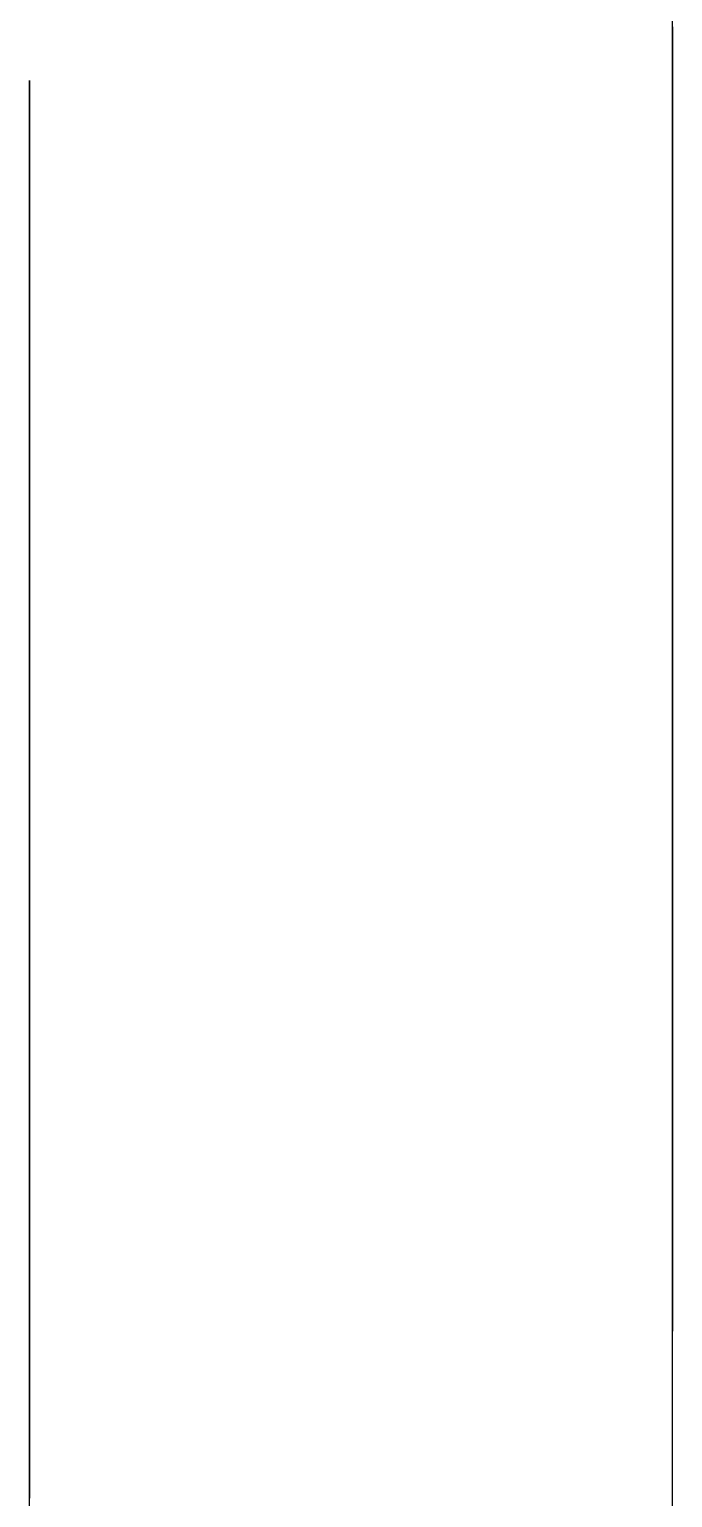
# Model space of a CAD drawing. Extents: x -400 to 0, y -315 to 2087.
# Drawn here: x -400.1 to -300.1, y 1517.8 to 1745.8 of the extents above; entities that cross this region are included whole.
import ezdxf

# ---------------------------------------------------------------- set-up
doc = ezdxf.new("R2010")
doc.units = 0

msp = doc.modelspace()

# ---------------------------------------------------------------- linework, layer by layer
at = {"layer": 'LAY0', "color": 2}
for points in [[(-300.1, 1514.51), (-300.1, 1520.04), (-300.1, 1525.57), (-300.1, 1531.1), (-300.1, 1536.63), (-300.1, 1542.16), (-300.1, 1547.69), (-300.1, 1553.23), (-300.1, 1558.76), (-300.1, 1566.13), (-300.1, 1573.51), (-300.1, 1580.88), (-300.1, 1586.41), (-300.1, 1591.94), (-300.1, 1597.48), (-300.1, 1603.01), (-300.1, 1608.54), (-300.1, 1614.07), (-300.1, 1619.6), (-300.1, 1625.13), (-300.1, 1632.51), (-300.1, 1639.88), (-300.1, 1647.26), (-300.1, 1652.79), (-300.1, 1658.32), (-300.1, 1663.85), (-300.1, 1669.38), (-300.1, 1674.3), (-300.1, 1679.2), (-300.1, 1684.08), (-300.1, 1688.94), (-300.1, 1695.39), (-300.1, 1701.82), (-300.1, 1708.23), (-300.1, 1713.03), (-300.1, 1717.82), (-300.1, 1722.61), (-300.1, 1727.4), (-300.1, 1731.53), (-300.1, 1735.63), (-300.1, 1739.72), (-300.1, 1743.8), (-300.1, 1749.28)], [(-300.1, 1746.16), (-300.1, 1745.49), (-300.1, 1744.99), (-300.1, 1744.48), (-300.1, 1743.96), (-300.1, 1743.43), (-300.1, 1742.85), (-300.1, 1742.27), (-300.1, 1741.68), (-300.1, 1741.1), (-300.1, 1740.33), (-300.1, 1739.55), (-300.1, 1738.78), (-300.1, 1738.19), (-300.1, 1737.61), (-300.1, 1737.03), (-300.1, 1736.45), (-300.1, 1735.84), (-300.1, 1735.25), (-300.1, 1734.66), (-300.1, 1734.09), (-300.1, 1733.32), (-300.1, 1732.55), (-300.1, 1731.79), (-300.1, 1731.2), (-300.1, 1730.61), (-300.1, 1730.01), (-300.1, 1729.4), (-300.1, 1728.77), (-300.1, 1728.17), (-300.1, 1727.57), (-300.1, 1726.99), (-300.1, 1726.22), (-300.1, 1725.45), (-300.1, 1724.67), (-300.1, 1724.09), (-300.1, 1723.49), (-300.1, 1722.87), (-300.1, 1722.23), (-300.1, 1721.8), (-300.1, 1721.28), (-300.1, 1720.69), (-300.1, 1720.04), (-300.1, 1719.1), (-300.1, 1718.13), (-300.1, 1717.2), (-300.1, 1716.54), (-300.1, 1715.96), (-300.1, 1715.44), (-300.1, 1715.01), (-300.1, 1714.4), (-300.1, 1713.79), (-300.1, 1713.19), (-300.1, 1712.58), (-300.1, 1711.78), (-300.1, 1710.97), (-300.1, 1710.15), (-300.1, 1709.54), (-300.1, 1708.92), (-300.1, 1708.3), (-300.1, 1707.67), (-300.1, 1707.02), (-300.1, 1706.39), (-300.1, 1705.76), (-300.1, 1705.13), (-300.1, 1704.29), (-300.1, 1703.46), (-300.1, 1702.61), (-300.1, 1701.98), (-300.1, 1701.33), (-300.1, 1700.68), (-300.1, 1700.01), (-300.1, 1699.33), (-300.1, 1698.66), (-300.1, 1698.01), (-300.1, 1697.36), (-300.1, 1696.5), (-300.1, 1695.64), (-300.1, 1694.78), (-300.1, 1694.13), (-300.1, 1693.46), (-300.1, 1692.79), (-300.1, 1692.09), (-300.1, 1691.39), (-300.1, 1690.71), (-300.1, 1690.05), (-300.1, 1689.39), (-300.1, 1688.53), (-300.1, 1687.68), (-300.1, 1686.82), (-300.1, 1686.17), (-300.1, 1685.5), (-300.1, 1684.83), (-300.1, 1684.13), (-300.1, 1683.84), (-300.1, 1683.54), (-300.1, 1683.24), (-300.1, 1682.95), (-300.1, 1682.55), (-300.1, 1682.15), (-300.1, 1681.75), (-300.1, 1681.44), (-300.1, 1681.14), (-300.1, 1680.83), (-300.1, 1680.52), (-300.1, 1680.21), (-300.1, 1679.9), (-300.1, 1679.59), (-300.1, 1679.28), (-300.1, 1678.87), (-300.1, 1678.45), (-300.1, 1678.03), (-300.1, 1677.71), (-300.1, 1677.39), (-300.1, 1677.07), (-300.1, 1676.75), (-300.1, 1676.43), (-300.1, 1676.11), (-300.1, 1675.78), (-300.1, 1675.46), (-300.1, 1675.03), (-300.1, 1674.59), (-300.1, 1674.15), (-300.1, 1673.83), (-300.1, 1673.5), (-300.1, 1673.16), (-300.1, 1672.83), (-300.1, 1672.5), (-300.1, 1672.16), (-300.1, 1671.83), (-300.1, 1671.49), (-300.1, 1671.04), (-300.1, 1670.59), (-300.1, 1670.14), (-300.1, 1669.8), (-300.1, 1669.46), (-300.1, 1669.11), (-300.1, 1668.77), (-300.1, 1668.43), (-300.1, 1668.08), (-300.1, 1667.74), (-300.1, 1667.39), (-300.1, 1666.93), (-300.1, 1666.46), (-300.1, 1665.99), (-300.1, 1665.64), (-300.1, 1665.29), (-300.1, 1664.94), (-300.1, 1664.59), (-300.1, 1664.24), (-300.1, 1663.88), (-300.1, 1663.53), (-300.1, 1663.17), (-300.1, 1662.69), (-300.1, 1662.21), (-300.1, 1661.73), (-300.1, 1661.37), (-300.1, 1661.01), (-300.1, 1660.65), (-300.1, 1660.29), (-300.1, 1659.93), (-300.1, 1659.57), (-300.1, 1659.2), (-300.1, 1658.83), (-300.1, 1658.34), (-300.1, 1657.84), (-300.1, 1657.34), (-300.1, 1656.97), (-300.1, 1656.6), (-300.1, 1656.23), (-300.1, 1655.86), (-300.1, 1655.49), (-300.1, 1655.11), (-300.1, 1654.73), (-300.1, 1654.35), (-300.1, 1653.83), (-300.1, 1653.31), (-300.1, 1652.79), (-300.1, 1652.4), (-300.1, 1652.01), (-300.1, 1651.62), (-300.1, 1651.24), (-300.1, 1650.84), (-300.1, 1650.44), (-300.1, 1650.04), (-300.1, 1649.65), (-300.1, 1649.13), (-300.1, 1648.6), (-300.1, 1648.08), (-300.1, 1647.69), (-300.1, 1647.3), (-300.1, 1646.91), (-300.1, 1646.51), (-300.1, 1646.19), (-300.1, 1645.86), (-300.1, 1645.52), (-300.1, 1645.19), (-300.1, 1644.74), (-300.1, 1644.28), (-300.1, 1643.83), (-300.1, 1643.48), (-300.1, 1643.14), (-300.1, 1642.8), (-300.1, 1642.46), (-300.1, 1642.24), (-300.1, 1642.03), (-300.1, 1641.81), (-300.1, 1641.59), (-300.1, 1641.3), (-300.1, 1641.01), (-300.1, 1640.71), (-300.1, 1640.49), (-300.1, 1640.27), (-300.1, 1640.05), (-300.1, 1639.83), (-300.1, 1639.3), (-300.1, 1638.77), (-300.1, 1638.24), (-300.1, 1637.71), (-300.1, 1637.02), (-300.1, 1636.32), (-300.1, 1635.63), (-300.1, 1635.11), (-300.1, 1634.6), (-300.1, 1634.09), (-300.1, 1633.59), (-300.1, 1633.17), (-300.1, 1632.74), (-300.1, 1632.32), (-300.1, 1631.91), (-300.1, 1631.35), (-300.1, 1630.8), (-300.1, 1630.24), (-300.1, 1629.83), (-300.1, 1629.42), (-300.1, 1629.01), (-300.1, 1628.6), (-300.1, 1628.26), (-300.1, 1627.92), (-300.1, 1627.58), (-300.1, 1627.24), (-300.1, 1626.78), (-300.1, 1626.33), (-300.1, 1625.88), (-300.1, 1625.54), (-300.1, 1625.2), (-300.1, 1624.86), (-300.1, 1624.53), (-300.1, 1624.47), (-300.1, 1624.41), (-300.1, 1624.35), (-300.1, 1624.29), (-300.1, 1624.21), (-300.1, 1624.13), (-300.1, 1624.06), (-300.1, 1624), (-300.1, 1623.94), (-300.1, 1623.88), (-300.1, 1623.82), (-300.1, 1623.22), (-300.1, 1622.62), (-300.1, 1622.02), (-300.1, 1621.42), (-300.1, 1620.62), (-300.1, 1619.82), (-300.1, 1619.02), (-300.1, 1618.41), (-300.1, 1617.81), (-300.1, 1617.21), (-300.1, 1616.61), (-300.1, 1616.28), (-300.1, 1615.96), (-300.1, 1615.64), (-300.1, 1615.32), (-300.1, 1614.88), (-300.1, 1614.45), (-300.1, 1614.02), (-300.1, 1613.7), (-300.1, 1613.37), (-300.1, 1613.05), (-300.1, 1612.73), (-300.1, 1612.41), (-300.1, 1612.09), (-300.1, 1611.77), (-300.1, 1611.45), (-300.1, 1611.02), (-300.1, 1610.59), (-300.1, 1610.17), (-300.1, 1609.85), (-300.1, 1609.53), (-300.1, 1609.21), (-300.1, 1608.88), (-300.1, 1608.57), (-300.1, 1608.25), (-300.1, 1607.94), (-300.1, 1607.62), (-300.1, 1607.2), (-300.1, 1606.77), (-300.1, 1606.35), (-300.1, 1606.03), (-300.1, 1605.72), (-300.1, 1605.4), (-300.1, 1605.08), (-300.1, 1604.77), (-300.1, 1604.45), (-300.1, 1604.14), (-300.1, 1603.83), (-300.1, 1603.41), (-300.1, 1602.99), (-300.1, 1602.57), (-300.1, 1602.25), (-300.1, 1601.94), (-300.1, 1601.63), (-300.1, 1601.31), (-300.1, 1601), (-300.1, 1600.69), (-300.1, 1600.38), (-300.1, 1600.07), (-300.1, 1599.65), (-300.1, 1599.24), (-300.1, 1598.82), (-300.1, 1598.51), (-300.1, 1598.2), (-300.1, 1597.89), (-300.1, 1597.58), (-300.1, 1597.27), (-300.1, 1596.96), (-300.1, 1596.65), (-300.1, 1596.34), (-300.1, 1595.93), (-300.1, 1595.52), (-300.1, 1595.1), (-300.1, 1594.79), (-300.1, 1594.49), (-300.1, 1594.18), (-300.1, 1593.87), (-300.1, 1593.56), (-300.1, 1593.25), (-300.1, 1592.95), (-300.1, 1592.64), (-300.1, 1592.23), (-300.1, 1591.82), (-300.1, 1591.41), (-300.1, 1591.11), (-300.1, 1590.8), (-300.1, 1590.49), (-300.1, 1590.18), (-300.1, 1589.88), (-300.1, 1589.57), (-300.1, 1589.27), (-300.1, 1588.96), (-300.1, 1588.56), (-300.1, 1588.15), (-300.1, 1587.74), (-300.1, 1587.44), (-300.1, 1587.13), (-300.1, 1586.83), (-300.1, 1586.52), (-300.1, 1586.22), (-300.1, 1585.91), (-300.1, 1585.61), (-300.1, 1585.3), (-300.1, 1584.9), (-300.1, 1584.49), (-300.1, 1584.09), (-300.1, 1583.78), (-300.1, 1583.48), (-300.1, 1583.17), (-300.1, 1582.87)], [(-400.1, 1677.81), (-400.1, 1677.91), (-400.1, 1678), (-400.1, 1678.1), (-400.1, 1678.21), (-400.1, 1678.35), (-400.1, 1678.51), (-400.1, 1678.69), (-400.1, 1678.83), (-400.1, 1678.99), (-400.1, 1679.17), (-400.1, 1679.38), (-400.1, 1679.52), (-400.1, 1679.67), (-400.1, 1679.83), (-400.1, 1679.98), (-400.1, 1680.19), (-400.1, 1680.41), (-400.1, 1680.62), (-400.1, 1680.79), (-400.1, 1680.95), (-400.1, 1681.11), (-400.1, 1681.28), (-400.1, 1681.44), (-400.1, 1681.61), (-400.1, 1681.78), (-400.1, 1681.95), (-400.1, 1682.17), (-400.1, 1682.4), (-400.1, 1682.63), (-400.1, 1682.8), (-400.1, 1682.96), (-400.1, 1683.13), (-400.1, 1683.3), (-400.1, 1683.46), (-400.1, 1683.63), (-400.1, 1683.79), (-400.1, 1683.96), (-400.1, 1684.18), (-400.1, 1684.39), (-400.1, 1684.61), (-400.1, 1684.77), (-400.1, 1684.92), (-400.1, 1685.07), (-400.1, 1685.22), (-400.1, 1686.28), (-400.1, 1687.33), (-400.1, 1688.38), (-400.1, 1689.43), (-400.1, 1690.81), (-400.1, 1692.2), (-400.1, 1693.57), (-400.1, 1694.59), (-400.1, 1695.6), (-400.1, 1696.61), (-400.1, 1697.61), (-400.1, 1698.71), (-400.1, 1699.77), (-400.1, 1700.8), (-400.1, 1701.79), (-400.1, 1703.07), (-400.1, 1704.3), (-400.1, 1705.49), (-400.1, 1706.35), (-400.1, 1707.2), (-400.1, 1708.02), (-400.1, 1708.82), (-400.1, 1710.83), (-400.1, 1712.71), (-400.1, 1714.48), (-400.1, 1716.14), (-400.1, 1718.21), (-400.1, 1720.14), (-400.1, 1721.93), (-400.1, 1723.19), (-400.1, 1724.39), (-400.1, 1725.53), (-400.1, 1726.61), (-400.1, 1727.79), (-400.1, 1728.9), (-400.1, 1729.95), (-400.1, 1730.93), (-400.1, 1732.14), (-400.1, 1733.24), (-400.1, 1734.23), (-400.1, 1734.9), (-400.1, 1735.5), (-400.1, 1736.05), (-400.1, 1736.53), (-400.1, 1736.75), (-400.1, 1736.94), (-400.1, 1737.12), (-400.1, 1737.27), (-400.1, 1737.45), (-400.1, 1737.6), (-400.1, 1737.71), (-400.1, 1737.77), (-400.1, 1737.81), (-400.1, 1737.84), (-400.1, 1737.84), (-400.1, 1737.83), (-400.1, 1737.8), (-400.1, 1737.75), (-400.1, 1737.69), (-400.1, 1737.58), (-400.1, 1737.45), (-400.1, 1737.28), (-400.1, 1737.14), (-400.1, 1736.98), (-400.1, 1736.8), (-400.1, 1736.61), (-400.1, 1736.2), (-400.1, 1735.76), (-400.1, 1735.28), (-400.1, 1734.75), (-400.1, 1733.96), (-400.1, 1733.03), (-400.1, 1731.9), (-400.1, 1730.89), (-400.1, 1729.69), (-400.1, 1728.24), (-400.1, 1726.44), (-400.1, 1725.95), (-400.1, 1725.44), (-400.1, 1724.9), (-400.1, 1724.34), (-400.1, 1723.54), (-400.1, 1722.69), (-400.1, 1721.77), (-400.1, 1721.03), (-400.1, 1720.25), (-400.1, 1719.42), (-400.1, 1718.54), (-400.1, 1717.83), (-400.1, 1717.08), (-400.1, 1716.31), (-400.1, 1715.51), (-400.1, 1714.42), (-400.1, 1713.32), (-400.1, 1712.23), (-400.1, 1711.41), (-400.1, 1710.61), (-400.1, 1709.83), (-400.1, 1709.08), (-400.1, 1708.7), (-400.1, 1708.32), (-400.1, 1707.92), (-400.1, 1707.52), (-400.1, 1706.96), (-400.1, 1706.39), (-400.1, 1705.8), (-400.1, 1705.34), (-400.1, 1704.87), (-400.1, 1704.39), (-400.1, 1703.9), (-400.1, 1703.44), (-400.1, 1702.97), (-400.1, 1702.5), (-400.1, 1702.03), (-400.1, 1701.39), (-400.1, 1700.74), (-400.1, 1700.1), (-400.1, 1699.61), (-400.1, 1699.12), (-400.1, 1698.62), (-400.1, 1698.13), (-400.1, 1697.65), (-400.1, 1697.15), (-400.1, 1696.65), (-400.1, 1696.15), (-400.1, 1695.46), (-400.1, 1694.78), (-400.1, 1694.09), (-400.1, 1693.57), (-400.1, 1693.06), (-400.1, 1692.56), (-400.1, 1692.06), (-400.1, 1691.58), (-400.1, 1691.08), (-400.1, 1690.57), (-400.1, 1690.04), (-400.1, 1689.32), (-400.1, 1688.6), (-400.1, 1687.87), (-400.1, 1687.34), (-400.1, 1686.82), (-400.1, 1686.31), (-400.1, 1685.82), (-400.1, 1685.32), (-400.1, 1684.82), (-400.1, 1684.31), (-400.1, 1683.79), (-400.1, 1683.1), (-400.1, 1682.4), (-400.1, 1681.69), (-400.1, 1681.16), (-400.1, 1680.62), (-400.1, 1680.09), (-400.1, 1679.55), (-400.1, 1679.02), (-400.1, 1678.48), (-400.1, 1677.93), (-400.1, 1677.38), (-400.1, 1676.63), (-400.1, 1675.88), (-400.1, 1675.13), (-400.1, 1674.56), (-400.1, 1674), (-400.1, 1673.44), (-400.1, 1672.89), (-400.1, 1672.28), (-400.1, 1671.66), (-400.1, 1671.03), (-400.1, 1670.39), (-400.1, 1669.51), (-400.1, 1668.64), (-400.1, 1667.76), (-400.1, 1667.1), (-400.1, 1666.45), (-400.1, 1665.81), (-400.1, 1665.17), (-400.1, 1664.52), (-400.1, 1663.85), (-400.1, 1663.18), (-400.1, 1662.51), (-400.1, 1661.6), (-400.1, 1660.68), (-400.1, 1659.75), (-400.1, 1659.05), (-400.1, 1658.35), (-400.1, 1657.64), (-400.1, 1656.93), (-400.1, 1656.41), (-400.1, 1655.88), (-400.1, 1655.34), (-400.1, 1654.79), (-400.1, 1654.05), (-400.1, 1653.3), (-400.1, 1652.56), (-400.1, 1652), (-400.1, 1651.45), (-400.1, 1650.91), (-400.1, 1650.38), (-400.1, 1649.83), (-400.1, 1649.28), (-400.1, 1648.72), (-400.1, 1648.16), (-400.1, 1647.4), (-400.1, 1646.64), (-400.1, 1645.88), (-400.1, 1645.3), (-400.1, 1644.73), (-400.1, 1644.16), (-400.1, 1643.59), (-400.1, 1642.96), (-400.1, 1642.34), (-400.1, 1641.72), (-400.1, 1641.11), (-400.1, 1640.31), (-400.1, 1639.51), (-400.1, 1638.71), (-400.1, 1638.12), (-400.1, 1637.53), (-400.1, 1636.95), (-400.1, 1636.36), (-400.1, 1635.7), (-400.1, 1635.05), (-400.1, 1634.4), (-400.1, 1633.74), (-400.1, 1632.87), (-400.1, 1632), (-400.1, 1631.13), (-400.1, 1630.47), (-400.1, 1629.8), (-400.1, 1629.13), (-400.1, 1628.46), (-400.1, 1627.67), (-400.1, 1626.91), (-400.1, 1626.16), (-400.1, 1625.42), (-400.1, 1624.46), (-400.1, 1623.53), (-400.1, 1622.6), (-400.1, 1621.92), (-400.1, 1621.24), (-400.1, 1620.57), (-400.1, 1619.9), (-400.1, 1619.09), (-400.1, 1618.29), (-400.1, 1617.5), (-400.1, 1616.71), (-400.1, 1615.67), (-400.1, 1614.64), (-400.1, 1613.61), (-400.1, 1612.83), (-400.1, 1612.06), (-400.1, 1611.28), (-400.1, 1610.51), (-400.1, 1609.62), (-400.1, 1608.74), (-400.1, 1607.86), (-400.1, 1606.98), (-400.1, 1605.8), (-400.1, 1604.62), (-400.1, 1603.43), (-400.1, 1602.53), (-400.1, 1601.62), (-400.1, 1600.71), (-400.1, 1599.79), (-400.1, 1598.77), (-400.1, 1597.75), (-400.1, 1596.72), (-400.1, 1595.69), (-400.1, 1594.3), (-400.1, 1592.91), (-400.1, 1591.51), (-400.1, 1590.45), (-400.1, 1589.39), (-400.1, 1588.32), (-400.1, 1587.25), (-400.1, 1587.09), (-400.1, 1586.93), (-400.1, 1586.77), (-400.1, 1586.61), (-400.1, 1586.4), (-400.1, 1586.18), (-400.1, 1585.97), (-400.1, 1585.8), (-400.1, 1585.64), (-400.1, 1585.48), (-400.1, 1585.31), (-400.1, 1585.15), (-400.1, 1584.98), (-400.1, 1584.82), (-400.1, 1584.65), (-400.1, 1584.43), (-400.1, 1584.2), (-400.1, 1583.98), (-400.1, 1583.81), (-400.1, 1583.64), (-400.1, 1583.47), (-400.1, 1583.3), (-400.1, 1583.12), (-400.1, 1582.95), (-400.1, 1582.77), (-400.1, 1582.6), (-400.1, 1582.37), (-400.1, 1582.13), (-400.1, 1581.9), (-400.1, 1581.72), (-400.1, 1581.55), (-400.1, 1581.37), (-400.1, 1581.2), (-400.1, 1581.02), (-400.1, 1580.83), (-400.1, 1580.65), (-400.1, 1580.47), (-400.1, 1580.23), (-400.1, 1579.98), (-400.1, 1579.74), (-400.1, 1579.55), (-400.1, 1579.37), (-400.1, 1579.19), (-400.1, 1579.01), (-400.1, 1578.81), (-400.1, 1578.62), (-400.1, 1578.43), (-400.1, 1578.24), (-400.1, 1577.99), (-400.1, 1577.73), (-400.1, 1577.47), (-400.1, 1577.28), (-400.1, 1577.09), (-400.1, 1576.9), (-400.1, 1576.71), (-400.1, 1576.5), (-400.1, 1576.3), (-400.1, 1576.1), (-400.1, 1575.9), (-400.1, 1575.63), (-400.1, 1575.36), (-400.1, 1575.09), (-400.1, 1574.89), (-400.1, 1574.69), (-400.1, 1574.49), (-400.1, 1574.28), (-400.1, 1574.07), (-400.1, 1573.86), (-400.1, 1573.65), (-400.1, 1573.43), (-400.1, 1573.15), (-400.1, 1572.86), (-400.1, 1572.58), (-400.1, 1572.37), (-400.1, 1572.15), (-400.1, 1571.94), (-400.1, 1571.72), (-400.1, 1571.5), (-400.1, 1571.27), (-400.1, 1571.04), (-400.1, 1570.82), (-400.1, 1570.52), (-400.1, 1570.21), (-400.1, 1569.91), (-400.1, 1569.68), (-400.1, 1569.45), (-400.1, 1569.23), (-400.1, 1569), (-400.1, 1568.76), (-400.1, 1568.51), (-400.1, 1568.27), (-400.1, 1568.03), (-400.1, 1567.71), (-400.1, 1567.38), (-400.1, 1567.06), (-400.1, 1566.81), (-400.1, 1566.57), (-400.1, 1566.33), (-400.1, 1566.08), (-400.1, 1565.36), (-400.1, 1564.63), (-400.1, 1563.9), (-400.1, 1563.18), (-400.1, 1562.2), (-400.1, 1561.23), (-400.1, 1560.25), (-400.1, 1559.52), (-400.1, 1558.78), (-400.1, 1558.04), (-400.1, 1557.3), (-400.1, 1557.49), (-400.1, 1557.67), (-400.1, 1557.85), (-400.1, 1558.03), (-400.1, 1558.27), (-400.1, 1558.51), (-400.1, 1558.75), (-400.1, 1558.93), (-400.1, 1559.12), (-400.1, 1559.3), (-400.1, 1559.48), (-400.1, 1559.16), (-400.1, 1558.84), (-400.1, 1558.52), (-400.1, 1558.2), (-400.1, 1557.77), (-400.1, 1557.35), (-400.1, 1556.92), (-400.1, 1556.6), (-400.1, 1556.28), (-400.1, 1555.96), (-400.1, 1555.64), (-400.1, 1554.95), (-400.1, 1554.26), (-400.1, 1553.57), (-400.1, 1552.87), (-400.1, 1551.95), (-400.1, 1551.03), (-400.1, 1550.1), (-400.1, 1549.4), (-400.1, 1548.71), (-400.1, 1548.01), (-400.1, 1547.31), (-400.1, 1546.21), (-400.1, 1545.11), (-400.1, 1544), (-400.1, 1542.9), (-400.1, 1541.42), (-400.1, 1539.94), (-400.1, 1538.46), (-400.1, 1537.35), (-400.1, 1536.23), (-400.1, 1535.12), (-400.1, 1534), (-400.1, 1533.72), (-400.1, 1533.44), (-400.1, 1533.17), (-400.1, 1532.89), (-400.1, 1532.52), (-400.1, 1532.15), (-400.1, 1531.78), (-400.1, 1531.5), (-400.1, 1531.22), (-400.1, 1530.94), (-400.1, 1530.66), (-400.1, 1529.97), (-400.1, 1529.27), (-400.1, 1528.58), (-400.1, 1527.88), (-400.1, 1526.95), (-400.1, 1526.02), (-400.1, 1525.09), (-400.1, 1524.39), (-400.1, 1523.69), (-400.1, 1522.98), (-400.1, 1522.28)], [(-400.1, 1514.42), (-400.1, 1519.66), (-400.1, 1525.02), (-400.1, 1529.22), (-400.1, 1533.18), (-400.1, 1537.01), (-400.1, 1540.78), (-400.1, 1545.88), (-400.1, 1551.24), (-400.1, 1557.04), (-400.1, 1561.84), (-400.1, 1567.16), (-400.1, 1573.16), (-400.1, 1580.06), (-400.1, 1584.51), (-400.1, 1588.88), (-400.1, 1593.2), (-400.1, 1597.46), (-400.1, 1603.09), (-400.1, 1608.66), (-400.1, 1614.21), (-400.1, 1618.37), (-400.1, 1622.53), (-400.1, 1626.71), (-400.1, 1630.92), (-400.1, 1635.06), (-400.1, 1639.11), (-400.1, 1643.1), (-400.1, 1647.02), (-400.1, 1652.18), (-400.1, 1657.3), (-400.1, 1662.38), (-400.1, 1666.2), (-400.1, 1670.04), (-400.1, 1673.91), (-400.1, 1677.81)], [(-300.1, 1517.38), (-300.1, 1518.52), (-300.1, 1519.65), (-300.1, 1520.76), (-300.1, 1521.6), (-300.1, 1522.42), (-300.1, 1523.24), (-300.1, 1524.05), (-300.1, 1524.95), (-300.1, 1525.84), (-300.1, 1526.73), (-300.1, 1527.61), (-300.1, 1528.77), (-300.1, 1529.92), (-300.1, 1531.06), (-300.1, 1531.9), (-300.1, 1532.74), (-300.1, 1533.56), (-300.1, 1534.38), (-300.1, 1535.19), (-300.1, 1536), (-300.1, 1536.79), (-300.1, 1537.58), (-300.1, 1538.63), (-300.1, 1539.66), (-300.1, 1540.67), (-300.1, 1541.43), (-300.1, 1542.17), (-300.1, 1542.91), (-300.1, 1543.64), (-300.1, 1544.36), (-300.1, 1545.08), (-300.1, 1545.78), (-300.1, 1546.49), (-300.1, 1547.41), (-300.1, 1548.32), (-300.1, 1549.22), (-300.1, 1549.89), (-300.1, 1550.55), (-300.1, 1551.2), (-300.1, 1551.84), (-300.1, 1552.47), (-300.1, 1553.1), (-300.1, 1553.72), (-300.1, 1554.34), (-300.1, 1555.15), (-300.1, 1555.95), (-300.1, 1556.73), (-300.1, 1557.31), (-300.1, 1557.88), (-300.1, 1558.45), (-300.1, 1559), (-300.1, 1559.43), (-300.1, 1559.86), (-300.1, 1560.28), (-300.1, 1560.71), (-300.1, 1561.26), (-300.1, 1561.81), (-300.1, 1562.35), (-300.1, 1562.75), (-300.1, 1563.14), (-300.1, 1563.53), (-300.1, 1563.92), (-300.1, 1564.3), (-300.1, 1564.68), (-300.1, 1565.05), (-300.1, 1565.42), (-300.1, 1565.91), (-300.1, 1566.39), (-300.1, 1566.86), (-300.1, 1567.21), (-300.1, 1567.56), (-300.1, 1567.9), (-300.1, 1568.24), (-300.1, 1568.57), (-300.1, 1568.9), (-300.1, 1569.22), (-300.1, 1569.55), (-300.1, 1569.97), (-300.1, 1570.39), (-300.1, 1570.8), (-300.1, 1571.11), (-300.1, 1571.4), (-300.1, 1571.7), (-300.1, 1571.99), (-300.1, 1572.27), (-300.1, 1572.56), (-300.1, 1572.84), (-300.1, 1573.12), (-300.1, 1573.48), (-300.1, 1573.84), (-300.1, 1574.19), (-300.1, 1574.45), (-300.1, 1574.7), (-300.1, 1574.95), (-300.1, 1575.2), (-300.1, 1575.44), (-300.1, 1575.66), (-300.1, 1575.87), (-300.1, 1576.06), (-300.1, 1576.28), (-300.1, 1576.48), (-300.1, 1576.66), (-300.1, 1576.77), (-300.1, 1576.87), (-300.1, 1576.96), (-300.1, 1577.03), (-300.1, 1577.08), (-300.1, 1577.13), (-300.1, 1577.17), (-300.1, 1577.2), (-300.1, 1577.23), (-300.1, 1577.26), (-300.1, 1577.29), (-300.1, 1577.31), (-300.1, 1577.33), (-300.1, 1577.36), (-300.1, 1577.39), (-300.1, 1577.42), (-300.1, 1577.47), (-300.1, 1577.52), (-300.1, 1577.58), (-300.1, 1577.68), (-300.1, 1577.81), (-300.1, 1577.96), (-300.1, 1578.1), (-300.1, 1578.25), (-300.1, 1578.42), (-300.1, 1578.61), (-300.1, 1578.84), (-300.1, 1579.09), (-300.1, 1579.37), (-300.1, 1579.67), (-300.1, 1580.12), (-300.1, 1580.6), (-300.1, 1581.14), (-300.1, 1581.57), (-300.1, 1582.03), (-300.1, 1582.52), (-300.1, 1583.03), (-300.1, 1583.55), (-300.1, 1584.03), (-300.1, 1584.47), (-300.1, 1584.87), (-300.1, 1585.35), (-300.1, 1585.76), (-300.1, 1586.11), (-300.1, 1586.33), (-300.1, 1586.51), (-300.1, 1586.66), (-300.1, 1586.77), (-300.1, 1586.83), (-300.1, 1586.87), (-300.1, 1586.89), (-300.1, 1586.88), (-300.1, 1586.83), (-300.1, 1586.74), (-300.1, 1586.6), (-300.1, 1586.47), (-300.1, 1586.32), (-300.1, 1586.13), (-300.1, 1585.93), (-300.1, 1585.72), (-300.1, 1585.51), (-300.1, 1585.28), (-300.1, 1585.04), (-300.1, 1584.7), (-300.1, 1584.35), (-300.1, 1583.99), (-300.1, 1583.71), (-300.1, 1583.43), (-300.1, 1583.15), (-300.1, 1582.87), (-300.1, 1582.59), (-300.1, 1582.31), (-300.1, 1582.03), (-300.1, 1581.76), (-300.1, 1581.41), (-300.1, 1581.08), (-300.1, 1580.76), (-300.1, 1580.54), (-300.1, 1580.33), (-300.1, 1580.13), (-300.1, 1579.95), (-300.1, 1579.77), (-300.1, 1579.59), (-300.1, 1579.41), (-300.1, 1579.22), (-300.1, 1578.96), (-300.1, 1578.7), (-300.1, 1578.43), (-300.1, 1578.22), (-300.1, 1578), (-300.1, 1577.79), (-300.1, 1577.56), (-300.1, 1577.34), (-300.1, 1577.11), (-300.1, 1576.87), (-300.1, 1576.63), (-300.1, 1576.31), (-300.1, 1575.97), (-300.1, 1575.63), (-300.1, 1575.37), (-300.1, 1575.1), (-300.1, 1574.83), (-300.1, 1574.55), (-300.1, 1574.27), (-300.1, 1573.99), (-300.1, 1573.7), (-300.1, 1573.41), (-300.1, 1573.01), (-300.1, 1572.61), (-300.1, 1572.2), (-300.1, 1571.88), (-300.1, 1571.56), (-300.1, 1571.24), (-300.1, 1570.92), (-300.1, 1570.59), (-300.1, 1570.25), (-300.1, 1569.91), (-300.1, 1569.57), (-300.1, 1569.1), (-300.1, 1568.63), (-300.1, 1568.15), (-300.1, 1567.79), (-300.1, 1567.42), (-300.1, 1567.04), (-300.1, 1566.67), (-300.1, 1566.28), (-300.1, 1565.9), (-300.1, 1565.51), (-300.1, 1565.11), (-300.1, 1564.58), (-300.1, 1564.04), (-300.1, 1563.49), (-300.1, 1563.07), (-300.1, 1562.65), (-300.1, 1562.23), (-300.1, 1561.8), (-300.1, 1561.37), (-300.1, 1560.93), (-300.1, 1560.49), (-300.1, 1560.04), (-300.1, 1559.44), (-300.1, 1558.84), (-300.1, 1558.22), (-300.1, 1557.75), (-300.1, 1557.28), (-300.1, 1556.81), (-300.1, 1556.33), (-300.1, 1555.85), (-300.1, 1555.36), (-300.1, 1554.87), (-300.1, 1554.37), (-300.1, 1553.71), (-300.1, 1553.03), (-300.1, 1552.35), (-300.1, 1551.83), (-300.1, 1551.31), (-300.1, 1550.79), (-300.1, 1550.26), (-300.1, 1549.73), (-300.1, 1549.19), (-300.1, 1548.65), (-300.1, 1548.1), (-300.1, 1547.37), (-300.1, 1546.63), (-300.1, 1545.88), (-300.1, 1545.31), (-300.1, 1544.74), (-300.1, 1544.17), (-300.1, 1543.59)], [(-400.1, 1517.27), (-400.1, 1517.79), (-400.1, 1518.29), (-400.1, 1518.66), (-400.1, 1519.04), (-400.1, 1519.4), (-400.1, 1519.77), (-400.1, 1520.13), (-400.1, 1520.48), (-400.1, 1520.83), (-400.1, 1521.18), (-400.1, 1521.64), (-400.1, 1522.08), (-400.1, 1522.53), (-400.1, 1522.85), (-400.1, 1523.18), (-400.1, 1523.5), (-400.1, 1523.82), (-400.1, 1524.13), (-400.1, 1524.44), (-400.1, 1524.74), (-400.1, 1525.04), (-400.1, 1525.44), (-400.1, 1525.83), (-400.1, 1526.21), (-400.1, 1526.49), (-400.1, 1526.77), (-400.1, 1527.04), (-400.1, 1527.32), (-400.1, 1527.61), (-400.1, 1527.88), (-400.1, 1528.12), (-400.1, 1528.34), (-400.1, 1528.6), (-400.1, 1528.82), (-400.1, 1529.02), (-400.1, 1529.15), (-400.1, 1529.26), (-400.1, 1529.37), (-400.1, 1529.46), (-400.1, 1529.55), (-400.1, 1529.62), (-400.1, 1529.68), (-400.1, 1529.73), (-400.1, 1529.8), (-400.1, 1529.85), (-400.1, 1529.9), (-400.1, 1529.94), (-400.1, 1529.99), (-400.1, 1530.04), (-400.1, 1530.1), (-400.1, 1530.16), (-400.1, 1530.23), (-400.1, 1530.3), (-400.1, 1530.39), (-400.1, 1530.51), (-400.1, 1530.66), (-400.1, 1530.84), (-400.1, 1530.99), (-400.1, 1531.15), (-400.1, 1531.34), (-400.1, 1531.55), (-400.1, 1531.8), (-400.1, 1532.07), (-400.1, 1532.37), (-400.1, 1532.69), (-400.1, 1533.16), (-400.1, 1533.67), (-400.1, 1534.22), (-400.1, 1534.67), (-400.1, 1535.14), (-400.1, 1535.64), (-400.1, 1536.16), (-400.1, 1536.69), (-400.1, 1537.18), (-400.1, 1537.63), (-400.1, 1538.04), (-400.1, 1538.54), (-400.1, 1538.97), (-400.1, 1539.33), (-400.1, 1539.56), (-400.1, 1539.76), (-400.1, 1539.92), (-400.1, 1540.04), (-400.1, 1540.12), (-400.1, 1540.17), (-400.1, 1540.2), (-400.1, 1540.2), (-400.1, 1540.16), (-400.1, 1540.09), (-400.1, 1539.96), (-400.1, 1539.84), (-400.1, 1539.7), (-400.1, 1539.52), (-400.1, 1539.31), (-400.1, 1539.13), (-400.1, 1538.92), (-400.1, 1538.7), (-400.1, 1538.46), (-400.1, 1538.13), (-400.1, 1537.78), (-400.1, 1537.42), (-400.1, 1537.15), (-400.1, 1536.87), (-400.1, 1536.6), (-400.1, 1536.33), (-400.1, 1536.06), (-400.1, 1535.8), (-400.1, 1535.53), (-400.1, 1535.26), (-400.1, 1534.91), (-400.1, 1534.57), (-400.1, 1534.25), (-400.1, 1534.02), (-400.1, 1533.81), (-400.1, 1533.62), (-400.1, 1533.44), (-400.1, 1533.27), (-400.1, 1533.1), (-400.1, 1532.92), (-400.1, 1532.73), (-400.1, 1532.47), (-400.1, 1532.21), (-400.1, 1531.93), (-400.1, 1531.72), (-400.1, 1531.5), (-400.1, 1531.27), (-400.1, 1531.04), (-400.1, 1530.81), (-400.1, 1530.57), (-400.1, 1530.33), (-400.1, 1530.08), (-400.1, 1529.75), (-400.1, 1529.4), (-400.1, 1529.06), (-400.1, 1528.79), (-400.1, 1528.52), (-400.1, 1528.25), (-400.1, 1527.97), (-400.1, 1527.69), (-400.1, 1527.4), (-400.1, 1527.11), (-400.1, 1526.81), (-400.1, 1526.41), (-400.1, 1525.99), (-400.1, 1525.56), (-400.1, 1525.24), (-400.1, 1524.91), (-400.1, 1524.57), (-400.1, 1524.23), (-400.1, 1523.88), (-400.1, 1523.53), (-400.1, 1523.18), (-400.1, 1522.82), (-400.1, 1522.34), (-400.1, 1521.85), (-400.1, 1521.35), (-400.1, 1520.97), (-400.1, 1520.59), (-400.1, 1520.21), (-400.1, 1519.82), (-400.1, 1519.43), (-400.1, 1519.03), (-400.1, 1518.63), (-400.1, 1518.22), (-400.1, 1517.67)]]:
    msp.add_lwpolyline(points, dxfattribs=at)

doc.saveas('drawing.dxf')
